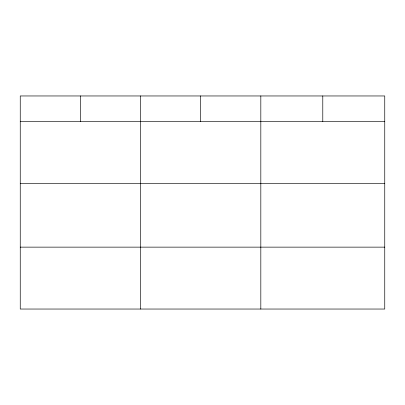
<?xml version="1.0" encoding="UTF-8"?>
<svg xmlns="http://www.w3.org/2000/svg" width="405" height="405" viewBox="0 0 405 405"><rect width="100%" height="100%" fill="white"/><g stroke="black" fill="none" stroke-linecap="round" stroke-linejoin="round"><path stroke-width="0.61" d="M384.75 183.354L384.75 95.96L20.25 95.96L20.25 309.04L384.75 309.04L384.75 183.354L20.25 183.354M20.25 121.449L384.75 121.449M20.25 247.136L384.75 247.136M322.785 95.96L322.785 121.449M260.82 95.96L260.82 309.04M200.677 95.96L200.677 121.449M140.535 95.96L140.535 309.04M80.392 95.96L80.392 121.449"/></g></svg>
